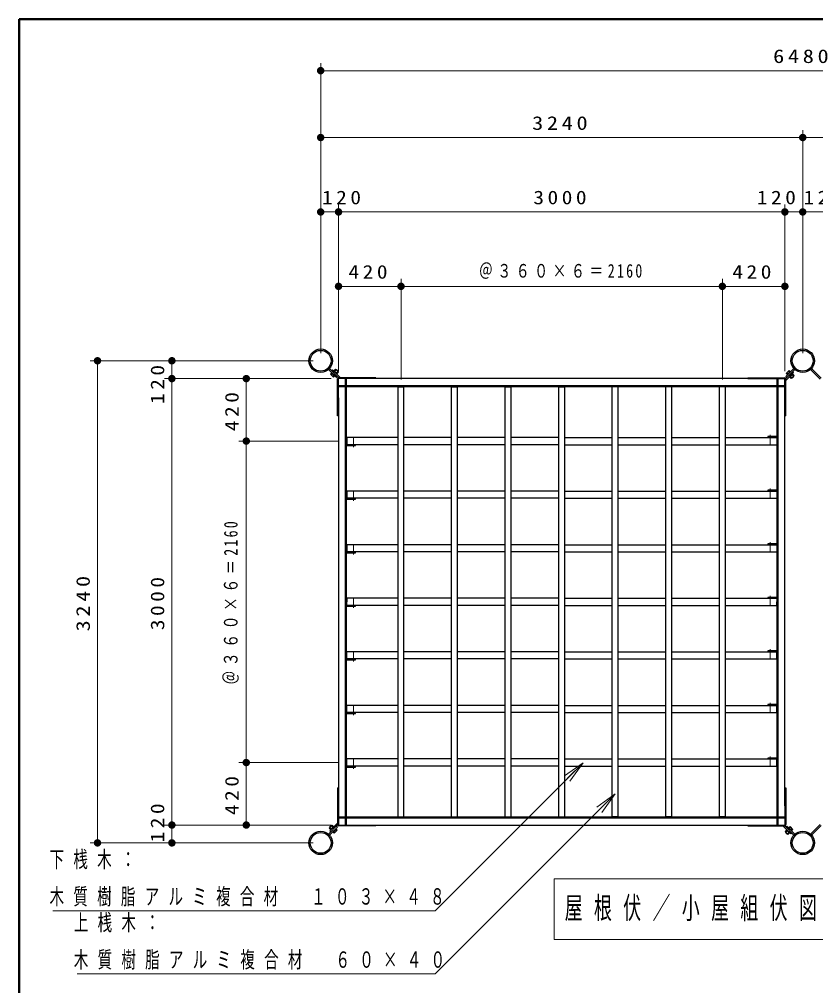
# Model space of a CAD drawing. Units: millimetres on the paper, scale 1:50. Extents: x -365 to 10, y -38 to 257.
# Drawn here: x -365 to -258, y 127.1 to 257 of the extents above; entities that cross this region are included whole.
import ezdxf

# ---------------------------------------------------------------- set-up
doc = ezdxf.new("R2010")
doc.units = ezdxf.units.MM
doc.linetypes.add('USER2', pattern=[6, 3, -1, 1, -1])
doc.layers.add('LY_1', color=7, linetype='Continuous', lineweight=25)
doc.layers.add('LY_2', color=7, linetype='Continuous', lineweight=13)
doc.styles.add('ＭＳ ゴシック', font='')
doc.styles.get('ＭＳ ゴシック').set_extended_font_data('MS Gothic')

# ---------------------------------------------------------------- blocks, each defined once
blk = doc.blocks.new('filled_dot')
at = {"color": 0, "linetype": 'Continuous', "lineweight": -2, "const_width": 1.25}
blk.add_lwpolyline([(-0.625, 0, 1), (0.625, 0, 1)], format="xyb", close=True, dxfattribs=at)

msp = doc.modelspace()

# ---------------------------------------------------------------- linework, layer by layer
at = {"layer": 'LY_1', "lineweight": 13}
for p, q in [((-324.491, 212.114), (-324.491, 251.099)), ((-324.491, 250.099), (-194.891, 250.099)), ((-324.491, 212.114), (-324.491, 242.114)), ((-259.691, 212.114), (-259.691, 242.114)), ((-259.691, 212.114), (-259.691, 242.114)), ((-324.491, 241.114), (-259.691, 241.114)), ((-259.691, 241.114), (-194.891, 241.114)), ((-322.091, 210.695), (-322.091, 232.114)), ((-262.091, 209.714), (-262.091, 232.114)), ((-324.491, 231.114), (-318.488, 231.114)), ((-322.091, 231.114), (-262.091, 231.114)), ((-265.971, 231.114), (-259.691, 231.114)), ((-259.691, 231.114), (-253.761, 231.114)), ((-322.091, 209.714), (-322.091, 222.114)), ((-313.691, 208.614), (-313.691, 222.114)), ((-270.491, 208.614), (-270.491, 222.114)), ((-262.091, 209.714), (-262.091, 222.114)), ((-322.091, 221.114), (-313.691, 221.114)), ((-313.691, 221.114), (-270.491, 221.114)), ((-270.491, 221.114), (-262.091, 221.114)), ((-325.491, 211.114), (-355.491, 211.114)), ((-354.491, 146.314), (-354.491, 211.114)), ((-344.491, 205.193), (-344.491, 211.114)), ((-324.072, 208.714), (-345.491, 208.714)), ((-344.491, 148.714), (-344.491, 208.714)), ((-323.091, 208.714), (-335.491, 208.714)), ((-334.491, 200.314), (-334.491, 208.714)), ((-321.991, 200.314), (-335.491, 200.314)), ((-334.491, 157.114), (-334.491, 200.314)), ((-321.991, 157.114), (-335.491, 157.114)), ((-334.491, 148.714), (-334.491, 157.114)), ((-291.697, 155.307), (-289.222, 157.075)), ((-289.222, 157.075), (-291.343, 154.953)), ((-289.222, 157.075), (-290.99, 154.6)), ((-344.491, 146.314), (-344.491, 152.203)), ((-287.391, 151.128), (-284.916, 152.896)), ((-284.916, 152.896), (-287.038, 150.774)), ((-284.916, 152.896), (-286.684, 150.421)), ((-324.072, 148.714), (-345.491, 148.714)), ((-323.091, 148.714), (-335.491, 148.714)), ((-325.491, 146.314), (-355.491, 146.314)), ((-293.091, 141.481), (-293.091, 133.348)), ((-226.291, 141.481), (-293.091, 141.481)), ((-293.091, 133.348), (-226.291, 133.348))]:
    msp.add_line(p, q, dxfattribs=at)
at = {"layer": 'LY_1'}
for p, q in [((-323.439, 209.935), (-322.367, 208.862)), ((-323.312, 210.062), (-322.083, 208.834)), ((-323.034, 209.439), (-323.175, 209.298)), ((-322.779, 208.902), (-323.175, 209.298)), ((-322.949, 209.354), (-323.091, 209.213)), ((-323.003, 209.498), (-323.048, 209.453)), ((-322.624, 209.029), (-323.048, 209.453)), ((-323.017, 209.767), (-322.89, 209.894)), ((-322.89, 209.894), (-321.829, 208.834)), ((-322.723, 209.128), (-322.864, 208.987)), ((-322.748, 209.753), (-322.703, 209.798)), ((-322.279, 209.374), (-322.703, 209.798)), ((-322.689, 209.784), (-322.505, 209.968)), ((-322.604, 209.699), (-322.384, 209.92)), ((-322.109, 209.572), (-322.505, 209.968)), ((-322.157, 209.694), (-322.384, 209.92)), ((-322.378, 209.473), (-322.157, 209.694)), ((-322.324, 209.329), (-322.279, 209.374)), ((-322.293, 209.388), (-322.109, 209.572)), ((-260.743, 209.935), (-261.971, 208.706)), ((-260.91, 209.513), (-261.971, 208.452)), ((-260.87, 210.062), (-261.942, 208.989)), ((-261.903, 209.402), (-261.507, 209.798)), ((-261.761, 209.261), (-261.903, 209.402)), ((-261.676, 209.346), (-261.818, 209.487)), ((-261.775, 209.247), (-261.351, 209.671)), ((-261.73, 209.202), (-261.775, 209.247)), ((-261.45, 209.572), (-261.592, 209.713)), ((-261.365, 209.657), (-261.507, 209.798)), ((-261.43, 208.902), (-261.006, 209.326)), ((-261.306, 209.626), (-261.351, 209.671)), ((-261.232, 208.732), (-260.836, 209.128)), ((-261.105, 209.227), (-260.884, 209.006)), ((-261.051, 209.371), (-261.006, 209.326)), ((-261.037, 209.64), (-260.91, 209.513)), ((-261.02, 209.312), (-260.836, 209.128)), ((-258.639, 209.935), (-257.338, 208.633)), ((-258.512, 210.062), (-257.21, 208.76)), ((-322.638, 209.043), (-322.779, 208.902)), ((-322.579, 209.074), (-322.624, 209.029)), ((-322.367, 208.862), (-322.239, 208.989)), ((-322.211, 203.714), (-322.211, 208.714)), ((-317.091, 208.714), (-322.091, 208.714)), ((-322.091, 203.714), (-322.091, 208.714)), ((-317.091, 208.834), (-322.031, 208.834)), ((-264.691, 208.714), (-319.491, 208.714)), ((-317.091, 208.834), (-317.091, 208.714)), ((-267.091, 208.714), (-267.091, 208.834)), ((-267.091, 208.834), (-262.151, 208.834)), ((-267.091, 208.714), (-262.091, 208.714)), ((-262.091, 203.714), (-262.091, 208.714)), ((-261.971, 203.714), (-261.971, 208.654)), ((-261.942, 208.989), (-261.815, 208.862)), ((-261.476, 208.947), (-261.43, 208.902)), ((-261.416, 208.916), (-261.232, 208.732)), ((-261.331, 209.001), (-261.111, 208.78)), ((-261.111, 208.78), (-260.884, 209.006)), ((-322.091, 206.114), (-322.091, 148.714)), ((-262.091, 151.314), (-262.091, 206.114)), ((-322.091, 203.714), (-322.211, 203.714)), ((-261.971, 203.714), (-262.091, 203.714)), ((-322.211, 153.714), (-322.091, 153.714)), ((-322.211, 153.714), (-322.211, 148.774)), ((-262.091, 153.714), (-261.971, 153.714)), ((-262.091, 153.714), (-262.091, 148.714)), ((-261.971, 153.714), (-261.971, 148.774)), ((-323.439, 147.493), (-322.211, 148.721)), ((-322.949, 148.695), (-323.345, 148.299)), ((-323.161, 148.115), (-323.345, 148.299)), ((-323.312, 147.365), (-322.239, 148.438)), ((-323.071, 148.647), (-323.297, 148.421)), ((-323.076, 148.2), (-323.297, 148.421)), ((-323.272, 147.915), (-322.211, 148.975)), ((-322.751, 148.526), (-323.175, 148.101)), ((-323.13, 148.056), (-323.175, 148.101)), ((-322.85, 148.427), (-323.071, 148.647)), ((-322.765, 148.511), (-322.949, 148.695)), ((-322.406, 148.18), (-322.83, 147.756)), ((-322.706, 148.48), (-322.751, 148.526)), ((-322.505, 148.081), (-322.364, 147.94)), ((-322.451, 148.226), (-322.406, 148.18)), ((-322.42, 148.166), (-322.279, 148.025)), ((-322.239, 148.438), (-322.367, 148.565)), ((-322.091, 148.714), (-264.691, 148.714)), ((-317.091, 148.594), (-322.031, 148.594)), ((-317.091, 148.714), (-317.091, 148.594)), ((-267.091, 148.594), (-267.091, 148.714)), ((-267.091, 148.714), (-262.091, 148.714)), ((-267.091, 148.594), (-262.151, 148.594)), ((-261.292, 147.533), (-262.353, 148.594)), ((-260.87, 147.365), (-262.098, 148.594)), ((-261.815, 148.565), (-261.942, 148.438)), ((-261.857, 148.098), (-261.903, 148.053)), ((-260.743, 147.493), (-261.815, 148.565)), ((-261.603, 148.353), (-261.558, 148.398)), ((-261.558, 148.398), (-261.133, 147.974)), ((-261.543, 148.384), (-261.402, 148.526)), ((-261.459, 148.299), (-261.317, 148.441)), ((-261.402, 148.526), (-261.006, 148.13)), ((-261.232, 148.073), (-261.091, 148.214)), ((-261.147, 147.988), (-261.006, 148.13)), ((-258.639, 147.493), (-257.338, 148.794)), ((-258.512, 147.365), (-257.21, 148.667)), ((-323.144, 147.787), (-323.272, 147.915)), ((-322.876, 147.801), (-322.83, 147.756)), ((-322.816, 147.77), (-322.675, 147.629)), ((-322.731, 147.855), (-322.59, 147.714)), ((-322.279, 148.025), (-322.675, 147.629)), ((-261.889, 148.039), (-262.072, 147.855)), ((-262.072, 147.855), (-261.676, 147.459)), ((-261.804, 147.954), (-262.024, 147.734)), ((-262.024, 147.734), (-261.798, 147.507)), ((-261.903, 148.053), (-261.478, 147.629)), ((-261.577, 147.728), (-261.798, 147.507)), ((-261.493, 147.643), (-261.676, 147.459)), ((-261.433, 147.674), (-261.478, 147.629)), ((-261.164, 147.66), (-261.292, 147.533)), ((-261.179, 147.929), (-261.133, 147.974))]:
    msp.add_line(p, q, dxfattribs=at)
at = {"layer": 'LY_1', "color": 140, "lineweight": 50}
for p, q in [((-321.091, 208.714), (-321.091, 148.714)), ((-263.091, 148.714), (-263.091, 208.714)), ((-262.091, 207.714), (-322.091, 207.714)), ((-322.091, 149.714), (-262.091, 149.714))]:
    msp.add_line(p, q, dxfattribs=at)
at = {"layer": 'LY_1', "color": 40}
for p, q in [((-314.091, 207.614), (-313.291, 207.614)), ((-314.091, 149.814), (-314.091, 207.614)), ((-313.291, 149.814), (-313.291, 207.614)), ((-306.891, 207.614), (-306.091, 207.614)), ((-306.891, 149.814), (-306.891, 207.614)), ((-306.091, 149.814), (-306.091, 207.614)), ((-299.691, 207.614), (-298.891, 207.614)), ((-299.691, 149.814), (-299.691, 207.614)), ((-298.891, 149.814), (-298.891, 207.614)), ((-292.491, 149.814), (-292.491, 207.614)), ((-292.491, 207.614), (-291.691, 207.614)), ((-291.691, 149.814), (-291.691, 207.614)), ((-285.291, 149.814), (-285.291, 207.614)), ((-284.491, 207.614), (-285.291, 207.614)), ((-284.491, 149.814), (-284.491, 207.614)), ((-278.091, 149.814), (-278.091, 207.614)), ((-277.291, 207.614), (-278.091, 207.614)), ((-277.291, 149.814), (-277.291, 207.614)), ((-270.891, 149.814), (-270.891, 207.614)), ((-270.091, 207.614), (-270.891, 207.614)), ((-270.091, 149.814), (-270.091, 207.614)), ((-320.991, 200.794), (-320.991, 199.834)), ((-314.091, 200.794), (-320.991, 200.794)), ((-306.891, 200.794), (-313.291, 200.794)), ((-299.691, 200.794), (-306.091, 200.794)), ((-292.491, 200.794), (-298.891, 200.794)), ((-291.691, 200.794), (-285.291, 200.794)), ((-284.491, 200.794), (-278.091, 200.794)), ((-277.291, 200.794), (-270.891, 200.794)), ((-270.091, 200.794), (-263.191, 200.794)), ((-264.391, 200.914), (-264.391, 200.794)), ((-263.091, 200.914), (-264.391, 200.914)), ((-263.191, 200.794), (-263.191, 199.834)), ((-321.091, 199.714), (-319.791, 199.714)), ((-314.091, 199.834), (-320.991, 199.834)), ((-319.791, 199.714), (-319.791, 199.834)), ((-306.891, 199.834), (-313.291, 199.834)), ((-299.691, 199.834), (-306.091, 199.834)), ((-292.491, 199.834), (-298.891, 199.834)), ((-291.691, 199.834), (-285.291, 199.834)), ((-284.491, 199.834), (-278.091, 199.834)), ((-277.291, 199.834), (-270.891, 199.834)), ((-270.091, 199.834), (-263.191, 199.834)), ((-320.991, 193.594), (-320.991, 192.634)), ((-314.091, 193.594), (-320.991, 193.594)), ((-306.891, 193.594), (-313.291, 193.594)), ((-299.691, 193.594), (-306.091, 193.594)), ((-292.491, 193.594), (-298.891, 193.594)), ((-291.691, 193.594), (-285.291, 193.594)), ((-284.491, 193.594), (-278.091, 193.594)), ((-277.291, 193.594), (-270.891, 193.594)), ((-270.091, 193.594), (-263.191, 193.594)), ((-264.391, 193.714), (-264.391, 193.594)), ((-263.091, 193.714), (-264.391, 193.714)), ((-263.191, 193.594), (-263.191, 192.634)), ((-321.091, 192.514), (-319.791, 192.514)), ((-314.091, 192.634), (-320.991, 192.634)), ((-319.791, 192.514), (-319.791, 192.634)), ((-306.891, 192.634), (-313.291, 192.634)), ((-299.691, 192.634), (-306.091, 192.634)), ((-292.491, 192.634), (-298.891, 192.634)), ((-291.691, 192.634), (-285.291, 192.634)), ((-284.491, 192.634), (-278.091, 192.634)), ((-277.291, 192.634), (-270.891, 192.634)), ((-270.091, 192.634), (-263.191, 192.634)), ((-320.991, 186.394), (-320.991, 185.434)), ((-314.091, 186.394), (-320.991, 186.394)), ((-306.891, 186.394), (-313.291, 186.394)), ((-299.691, 186.394), (-306.091, 186.394)), ((-292.491, 186.394), (-298.891, 186.394)), ((-291.691, 186.394), (-285.291, 186.394)), ((-284.491, 186.394), (-278.091, 186.394)), ((-277.291, 186.394), (-270.891, 186.394)), ((-270.091, 186.394), (-263.191, 186.394)), ((-264.391, 186.514), (-264.391, 186.394)), ((-263.091, 186.514), (-264.391, 186.514)), ((-263.191, 186.394), (-263.191, 185.434)), ((-321.091, 185.314), (-319.791, 185.314)), ((-314.091, 185.434), (-320.991, 185.434)), ((-319.791, 185.314), (-319.791, 185.434)), ((-306.891, 185.434), (-313.291, 185.434)), ((-299.691, 185.434), (-306.091, 185.434)), ((-292.491, 185.434), (-298.891, 185.434)), ((-291.691, 185.434), (-285.291, 185.434)), ((-284.491, 185.434), (-278.091, 185.434)), ((-277.291, 185.434), (-270.891, 185.434)), ((-270.091, 185.434), (-263.191, 185.434)), ((-264.391, 179.314), (-264.391, 179.194)), ((-263.091, 179.314), (-264.391, 179.314)), ((-321.091, 178.114), (-319.791, 178.114)), ((-320.991, 179.194), (-320.991, 178.714)), ((-314.091, 179.194), (-320.991, 179.194)), ((-320.991, 178.234), (-320.991, 178.714)), ((-314.091, 178.234), (-320.991, 178.234)), ((-319.791, 178.114), (-319.791, 178.234)), ((-306.891, 179.194), (-313.291, 179.194)), ((-306.891, 178.234), (-313.291, 178.234)), ((-299.691, 179.194), (-306.091, 179.194)), ((-299.691, 178.234), (-306.091, 178.234)), ((-292.491, 179.194), (-298.891, 179.194)), ((-292.491, 178.234), (-298.891, 178.234)), ((-291.691, 179.194), (-285.291, 179.194)), ((-291.691, 178.234), (-285.291, 178.234)), ((-284.491, 179.194), (-278.091, 179.194)), ((-284.491, 178.234), (-278.091, 178.234)), ((-277.291, 179.194), (-270.891, 179.194)), ((-277.291, 178.234), (-270.891, 178.234)), ((-270.091, 179.194), (-263.191, 179.194)), ((-270.091, 178.234), (-263.191, 178.234)), ((-263.191, 179.194), (-263.191, 178.714)), ((-263.191, 178.234), (-263.191, 178.714)), ((-320.991, 171.034), (-320.991, 171.994)), ((-314.091, 171.994), (-320.991, 171.994)), ((-306.891, 171.994), (-313.291, 171.994)), ((-299.691, 171.994), (-306.091, 171.994)), ((-292.491, 171.994), (-298.891, 171.994)), ((-291.691, 171.994), (-285.291, 171.994)), ((-284.491, 171.994), (-278.091, 171.994)), ((-277.291, 171.994), (-270.891, 171.994)), ((-270.091, 171.994), (-263.191, 171.994)), ((-264.391, 172.114), (-264.391, 171.994)), ((-263.091, 172.114), (-264.391, 172.114)), ((-263.191, 171.074), (-263.191, 171.994)), ((-321.091, 170.914), (-319.791, 170.914)), ((-314.091, 171.034), (-320.991, 171.034)), ((-319.791, 170.914), (-319.791, 171.034)), ((-306.891, 171.034), (-313.291, 171.034)), ((-299.691, 171.034), (-306.091, 171.034)), ((-292.491, 171.034), (-298.891, 171.034)), ((-291.691, 171.034), (-285.291, 171.034)), ((-284.491, 171.034), (-278.091, 171.034)), ((-277.291, 171.034), (-270.891, 171.034)), ((-270.091, 171.034), (-263.191, 171.074)), ((-321.091, 163.714), (-319.791, 163.714)), ((-320.991, 163.834), (-320.991, 164.794)), ((-314.091, 164.794), (-320.991, 164.794)), ((-314.091, 163.834), (-320.991, 163.834)), ((-319.791, 163.714), (-319.791, 163.834)), ((-306.891, 164.794), (-313.291, 164.794)), ((-306.891, 163.834), (-313.291, 163.834)), ((-299.691, 164.794), (-306.091, 164.794)), ((-299.691, 163.834), (-306.091, 163.834)), ((-292.491, 164.794), (-298.891, 164.794)), ((-292.491, 163.834), (-298.891, 163.834)), ((-291.691, 164.794), (-285.291, 164.794)), ((-291.691, 163.834), (-285.291, 163.834)), ((-284.491, 164.794), (-278.091, 164.794)), ((-284.491, 163.834), (-278.091, 163.834)), ((-277.291, 164.794), (-270.891, 164.794)), ((-277.291, 163.834), (-270.891, 163.834)), ((-270.091, 164.794), (-263.191, 164.794)), ((-270.091, 163.834), (-263.191, 163.834)), ((-264.391, 164.914), (-264.391, 164.794)), ((-263.091, 164.914), (-264.391, 164.914)), ((-263.191, 163.834), (-263.191, 164.794)), ((-320.991, 156.634), (-320.991, 157.594)), ((-314.091, 157.594), (-320.991, 157.594)), ((-306.891, 157.594), (-313.291, 157.594)), ((-299.691, 157.594), (-306.091, 157.594)), ((-292.491, 157.594), (-298.891, 157.594)), ((-291.691, 157.594), (-285.291, 157.594)), ((-284.491, 157.594), (-278.091, 157.594)), ((-277.291, 157.594), (-270.891, 157.594)), ((-270.091, 157.594), (-263.191, 157.594)), ((-264.391, 157.714), (-264.391, 157.594)), ((-263.091, 157.714), (-264.391, 157.714)), ((-263.191, 156.634), (-263.191, 157.594)), ((-321.091, 156.514), (-319.791, 156.514)), ((-314.091, 156.634), (-320.991, 156.634)), ((-319.791, 156.514), (-319.791, 156.634)), ((-306.891, 156.634), (-313.291, 156.634)), ((-299.691, 156.634), (-306.091, 156.634)), ((-292.491, 156.634), (-298.891, 156.634)), ((-291.691, 156.634), (-285.291, 156.634)), ((-284.491, 156.634), (-278.091, 156.634)), ((-277.291, 156.634), (-270.891, 156.634)), ((-270.091, 156.634), (-263.191, 156.634)), ((-314.091, 149.814), (-313.291, 149.814)), ((-306.891, 149.814), (-306.091, 149.814)), ((-299.691, 149.814), (-298.891, 149.814)), ((-292.491, 149.814), (-291.691, 149.814)), ((-284.491, 149.814), (-285.291, 149.814)), ((-277.291, 149.814), (-278.091, 149.814)), ((-270.091, 149.814), (-270.891, 149.814))]:
    msp.add_line(p, q, dxfattribs=at)
at = {"layer": 'LY_1', "color": 40, "linetype": 'USER2', "lineweight": 13}
for p, q in [((-320.091, 200.794), (-320.091, 199.488)), ((-264.091, 199.834), (-264.091, 201.14)), ((-320.091, 193.594), (-320.091, 192.288)), ((-264.091, 192.634), (-264.091, 193.94)), ((-320.091, 186.394), (-320.091, 185.088)), ((-264.091, 185.434), (-264.091, 186.74)), ((-264.091, 178.234), (-264.091, 179.54)), ((-320.091, 179.194), (-320.091, 177.888)), ((-320.091, 171.994), (-320.091, 170.688)), ((-264.091, 171.034), (-264.091, 172.34)), ((-264.091, 163.834), (-264.091, 165.14)), ((-320.091, 164.794), (-320.091, 163.488)), ((-320.091, 157.594), (-320.091, 156.288)), ((-264.091, 156.634), (-264.091, 157.94))]:
    msp.add_line(p, q, dxfattribs=at)
at = {"layer": 'LY_1', "lineweight": 13}
for points in [[(-289.222, 157.075), (-309.104, 137.192), (-360.484, 137.192)], [(-284.916, 152.896), (-309.104, 128.708), (-357.231, 128.708)]]:
    msp.add_lwpolyline(points, dxfattribs=at)
at = {"layer": 'LY_1'}
for centre, radius in [((-324.491, 211.114), 1.58), ((-324.491, 211.114), 1.398), ((-259.691, 211.114), 1.58), ((-259.691, 211.114), 1.58), ((-259.691, 211.114), 1.398), ((-259.691, 211.114), 1.398), ((-324.491, 146.314), 1.58), ((-324.491, 146.314), 1.398), ((-259.691, 146.314), 1.58), ((-259.691, 146.314), 1.58), ((-259.691, 146.314), 1.398), ((-259.691, 146.314), 1.398)]:
    msp.add_circle(centre, radius, dxfattribs=at)
for centre, start, end in [((-322.031, 208.654), 90, 180), ((-262.151, 208.654), 0, 90), ((-322.031, 148.774), 180, 270), ((-262.151, 148.774), 270, 0)]:
    msp.add_arc(centre, 0.18, start, end, dxfattribs=at)
at = {"layer": 'LY_2', "lineweight": 50}
for p, q in [((0, 257), (-365, 257)), ((-365, 257), (-365, 0))]:
    msp.add_line(p, q, dxfattribs=at)

# ---------------------------------------------------------------- block references
at = {"layer": 'LY_1', "lineweight": 13, "xscale": 0.4, "yscale": 0.4}
for p in [(-324.491, 250.099), (-324.491, 241.114), (-259.691, 241.114), (-324.491, 231.114), (-322.091, 231.114), (-262.091, 231.114), (-259.691, 231.114), (-322.091, 221.114), (-313.691, 221.114), (-270.491, 221.114)]:
    msp.add_blockref('filled_dot', p, dxfattribs=at)
for p, rotation in [((-259.691, 241.114), 180), ((-322.091, 231.114), 180), ((-262.091, 231.114), 180), ((-259.691, 231.114), 180), ((-313.691, 221.114), 180), ((-270.491, 221.114), 180), ((-262.091, 221.114), 180), ((-354.491, 211.114), 270), ((-344.491, 211.114), 270), ((-344.491, 208.714), 270), ((-344.491, 208.714), 90), ((-334.491, 208.714), 270), ((-334.491, 200.314), 270), ((-334.491, 200.314), 90), ((-334.491, 157.114), 270), ((-334.491, 157.114), 90), ((-344.491, 148.714), 270), ((-344.491, 148.714), 90), ((-334.491, 148.714), 90), ((-354.491, 146.314), 90), ((-344.491, 146.314), 90)]:
    msp.add_blockref('filled_dot', p, dxfattribs=dict(at, rotation=rotation))

# ---------------------------------------------------------------- texts
at = {"layer": 'LY_1', "style": 'ＭＳ ゴシック'}
for s, insert, char_height, attachment_point in [('\\T1.33;\\W1.2;6480', (-259.691, 251.099), 1.833, 8), ('\\T1.33;\\W1.2;3240', (-292.091, 242.114), 1.833, 8), ('\\T1.33;\\W1.15;120', (-321.457, 232.114), 1.833, 8), ('\\T1.33;\\W1.15;3000', (-292.091, 232.114), 1.833, 8), ('\\T1.33;\\W1.15;120', (-263.002, 232.114), 1.833, 8), ('\\T1.33;\\W1.15;120', (-256.73, 232.114), 1.833, 8), ('\\T1.33;\\W1.15;420', (-317.891, 222.114), 1.833, 8), ('\\T1.32;\\W0.75;＠３６０×６＝2160', (-292.091, 222.114), 1.833, 8), ('\\T1.33;\\W1.15;420', (-266.291, 222.114), 1.833, 8), ('\\T1.64;\\W0.65;下桟木：', (-360.934, 143.992), 2.199, 4), ('\\T1.64;\\W0.65;木質樹脂アルミ複合材\u3000１０３×４８', (-360.934, 138.992), 2.199, 4), ('\\T1.64;\\W0.6;屋根伏／小屋組伏図\u3000Ｓ＝１／５０', (-291.691, 137.414), 2.933, 4), ('\\T1.64;\\W0.65;上桟木：', (-357.674, 135.508), 2.199, 4), ('\\T1.64;\\W0.65;木質樹脂アルミ複合材\u3000６０×４０', (-357.674, 130.508), 2.199, 4)]:
    msp.add_mtext(s, dxfattribs=dict(at, insert=insert, char_height=char_height, attachment_point=attachment_point))
at = {"layer": 'LY_1', "char_height": 1.833, "attachment_point": 8, "rotation": 90, "style": 'ＭＳ ゴシック'}
for s, insert in [('\\T1.33;\\W1.15;120', (-345.491, 208.162)), ('\\T1.33;\\W1.15;420', (-335.491, 204.514)), ('\\T1.32;\\W0.75;＠３６０×６＝2160', (-335.491, 178.714)), ('\\T1.33;\\W1.2;3240', (-355.491, 178.714)), ('\\T1.33;\\W1.15;3000', (-345.491, 178.714)), ('\\T1.33;\\W1.15;420', (-335.491, 152.914)), ('\\T1.33;\\W1.15;120', (-345.491, 149.235))]:
    msp.add_mtext(s, dxfattribs=dict(at, insert=insert))

doc.saveas('drawing.dxf')
